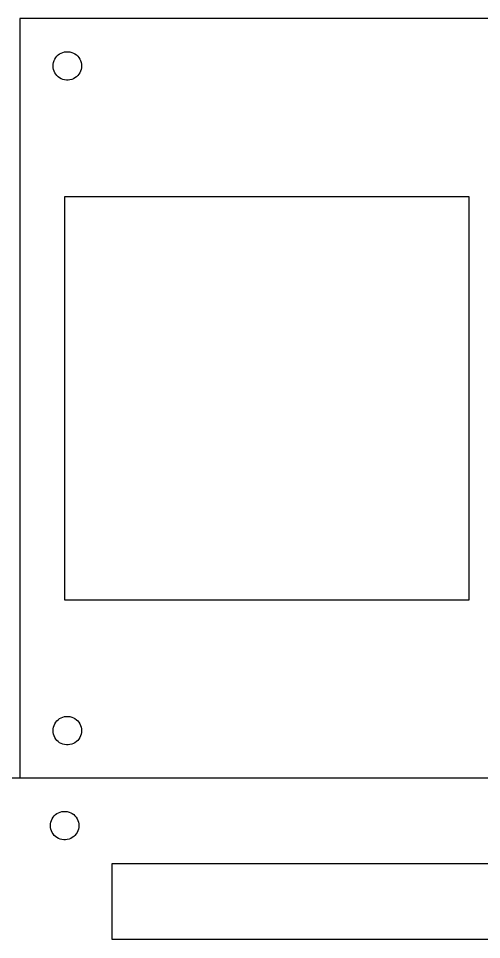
# Model space of a CAD drawing. Extents: x 0 to 490, y 0 to 241.
# Drawn here: x 268.6 to 317.3, y 144.5 to 241.5 of the extents above; entities that cross this region are included whole.
import ezdxf

# ---------------------------------------------------------------- set-up
doc = ezdxf.new("R2010")
doc.units = 0
doc.layers.add('LAYER_1', color=7, linetype='CONTINUOUS')

msp = doc.modelspace()

# ---------------------------------------------------------------- linework, layer by layer
at = {"layer": 'LAYER_1', "color": 7}
for p, q in [((388.705547, 241.478902), (268.70555, 241.478902)), ((268.70555, 241.478902), (268.70555, 161.478898)), ((272.749447, 237.634702), (272.901847, 237.745401)), ((272.901847, 237.745401), (273.066849, 237.836102)), ((273.066849, 237.836102), (273.242049, 237.905503)), ((273.242049, 237.905503), (273.42445, 237.952301)), ((273.42445, 237.952301), (273.611348, 237.975895)), ((273.611348, 237.975901), (273.799749, 237.975901)), ((273.799749, 237.975901), (273.986648, 237.952307)), ((273.986648, 237.952301), (274.169048, 237.905503)), ((274.169048, 237.905503), (274.344249, 237.836102)), ((274.344249, 237.836102), (274.50925, 237.745401)), ((274.50925, 237.745401), (274.66165, 237.634702)), ((272.217348, 236.666903), (272.252649, 236.851903)), ((272.252649, 236.851903), (272.310849, 237.031102)), ((272.310849, 237.031102), (272.391048, 237.201502)), ((272.391048, 237.201502), (272.492049, 237.360602)), ((272.492049, 237.360602), (272.612149, 237.505701)), ((272.612149, 237.505701), (272.749447, 237.634702)), ((274.66165, 237.634702), (274.79905, 237.505701)), ((274.79905, 237.505701), (274.919048, 237.360602)), ((274.919048, 237.360602), (275.020049, 237.201502)), ((275.020049, 237.201502), (275.100248, 237.031102)), ((275.100248, 237.031102), (275.158448, 236.851903)), ((275.158448, 236.851903), (275.193749, 236.666903)), ((272.205549, 236.478901), (272.217346, 236.666903)), ((272.217348, 236.290901), (272.205552, 236.478901)), ((272.252649, 236.105902), (272.217348, 236.290901)), ((272.310849, 235.926702), (272.252649, 236.105902)), ((272.391048, 235.756302), (272.310849, 235.926702)), ((272.492049, 235.597202), (272.391048, 235.756302)), ((275.020049, 235.756302), (274.919048, 235.597202)), ((275.100248, 235.926702), (275.020049, 235.756302)), ((275.158448, 236.105902), (275.100248, 235.926702)), ((275.193749, 236.290901), (275.158448, 236.105902)), ((275.193749, 236.666903), (275.205546, 236.478901)), ((275.205548, 236.478901), (275.193752, 236.290901)), ((272.612149, 235.452103), (272.492049, 235.597202)), ((272.749447, 235.323102), (272.612149, 235.452103)), ((272.901847, 235.2124), (272.749447, 235.323102)), ((273.066849, 235.121601), (272.901847, 235.2124)), ((273.242049, 235.052301), (273.066849, 235.121601)), ((273.42445, 235.0055), (273.242049, 235.052301)), ((273.611348, 234.981802), (273.42445, 235.005509)), ((273.799749, 234.981802), (273.611348, 234.981802)), ((273.986648, 235.0055), (273.799749, 234.981794)), ((274.169048, 235.052301), (273.986648, 235.0055)), ((274.344249, 235.121601), (274.169048, 235.052301)), ((274.50925, 235.2124), (274.344249, 235.121601)), ((274.66165, 235.323102), (274.50925, 235.2124)), ((274.79905, 235.452103), (274.66165, 235.323102)), ((274.919048, 235.597202), (274.79905, 235.452103)), ((273.455548, 180.228896), (273.455548, 222.728901)), ((273.455548, 222.728901), (315.955549, 222.728901)), ((315.955549, 222.728901), (315.955549, 180.228896)), ((315.955549, 180.228896), (273.455548, 180.228896)), ((272.901847, 167.745389), (273.066849, 167.836208)), ((273.066849, 167.836208), (273.242049, 167.905493)), ((273.242049, 167.905493), (273.42445, 167.952314)), ((273.42445, 167.952314), (273.611348, 167.976021)), ((273.611348, 167.975993), (273.799749, 167.975993)), ((273.799749, 167.975993), (273.986648, 167.952286)), ((273.986648, 167.952314), (274.169048, 167.905493)), ((274.169048, 167.905493), (274.344249, 167.836208)), ((274.344249, 167.836208), (274.50925, 167.745389)), ((272.217348, 166.666905), (272.252649, 166.851901)), ((272.252649, 166.851901), (272.310849, 167.031113)), ((272.310849, 167.031113), (272.391048, 167.20149)), ((272.391048, 167.20149), (272.492049, 167.360607)), ((272.492049, 167.360607), (272.612149, 167.505697)), ((272.612149, 167.505697), (272.749447, 167.634701)), ((272.749447, 167.634701), (272.901847, 167.745389)), ((274.50925, 167.745389), (274.66165, 167.634701)), ((274.66165, 167.634701), (274.79905, 167.505697)), ((274.79905, 167.505697), (274.919048, 167.360607)), ((274.919048, 167.360607), (275.020049, 167.20149)), ((275.020049, 167.20149), (275.100248, 167.031113)), ((275.100248, 167.031113), (275.158448, 166.851901)), ((275.158448, 166.851901), (275.193749, 166.666905)), ((272.205549, 166.478888), (272.217346, 166.666905)), ((272.217348, 166.2909), (272.205552, 166.478888)), ((272.252649, 166.105903), (272.217348, 166.2909)), ((272.310849, 165.926692), (272.252649, 166.105903)), ((272.391048, 165.756315), (272.310849, 165.926692)), ((275.100248, 165.926692), (275.020049, 165.756315)), ((275.158448, 166.105903), (275.100248, 165.926692)), ((275.193749, 166.2909), (275.158448, 166.105903)), ((275.193749, 166.666905), (275.205546, 166.478888)), ((275.205548, 166.478888), (275.193752, 166.2909)), ((272.492049, 165.597198), (272.391048, 165.756315)), ((272.612149, 165.452107), (272.492049, 165.597198)), ((272.749447, 165.323104), (272.612149, 165.452107)), ((272.901847, 165.212388), (272.749447, 165.323104)), ((273.066849, 165.12171), (272.901847, 165.212388)), ((273.242049, 165.052311), (273.066849, 165.12171)), ((273.42445, 165.005491), (273.242049, 165.052311)), ((273.611348, 164.981897), (273.42445, 165.005604)), ((273.799749, 164.981897), (273.611348, 164.981897)), ((273.986648, 165.005491), (273.799749, 164.981784)), ((274.169048, 165.052311), (273.986648, 165.005491)), ((274.344249, 165.12171), (274.169048, 165.052311)), ((274.50925, 165.212388), (274.344249, 165.12171)), ((274.66165, 165.323104), (274.50925, 165.212388)), ((274.79905, 165.452107), (274.66165, 165.323104)), ((274.919048, 165.597198), (274.79905, 165.452107)), ((275.020049, 165.756315), (274.919048, 165.597198)), ((388.705547, 161.478898), (148.423325, 161.478901)), ((272.028626, 157.031101), (272.108826, 157.201502)), ((272.108826, 157.201502), (272.209827, 157.360602)), ((272.209827, 157.360602), (272.329927, 157.5057)), ((272.329927, 157.5057), (272.467225, 157.634701)), ((272.467225, 157.634701), (272.619625, 157.7454)), ((272.619625, 157.7454), (272.784626, 157.836101)), ((272.784626, 157.836101), (272.959827, 157.905502)), ((272.959827, 157.905502), (273.142227, 157.9523)), ((273.142227, 157.9523), (273.329126, 157.975894)), ((273.329126, 157.9759), (273.517527, 157.9759)), ((273.517527, 157.9759), (273.704425, 157.952306)), ((273.704425, 157.9523), (273.886826, 157.905502)), ((273.886826, 157.905502), (274.062026, 157.836101)), ((274.062026, 157.836101), (274.227028, 157.7454)), ((274.227028, 157.7454), (274.379428, 157.634701)), ((274.379428, 157.634701), (274.516827, 157.5057)), ((274.516827, 157.5057), (274.636825, 157.360602)), ((274.636825, 157.360602), (274.737827, 157.201502)), ((274.737827, 157.201502), (274.818026, 157.031101)), ((271.923327, 156.4789), (271.935123, 156.666902)), ((271.935126, 156.2909), (271.923329, 156.4789)), ((271.935126, 156.666902), (271.970427, 156.851902)), ((271.970427, 156.105901), (271.935126, 156.2909)), ((271.970427, 156.851902), (272.028626, 157.031101)), ((274.818026, 157.031101), (274.876226, 156.851902)), ((274.876226, 156.851902), (274.911526, 156.666902)), ((274.911526, 156.2909), (274.876226, 156.105901)), ((274.911526, 156.666902), (274.923323, 156.4789)), ((274.923326, 156.4789), (274.911529, 156.2909)), ((272.028626, 155.926701), (271.970427, 156.105901)), ((272.108826, 155.756301), (272.028626, 155.926701)), ((272.209827, 155.597201), (272.108826, 155.756301)), ((272.329927, 155.452102), (272.209827, 155.597201)), ((272.467225, 155.323101), (272.329927, 155.452102)), ((272.619625, 155.212399), (272.467225, 155.323101)), ((272.784626, 155.1216), (272.619625, 155.212399)), ((274.227028, 155.212399), (274.062026, 155.1216)), ((274.379428, 155.323101), (274.227028, 155.212399)), ((274.516827, 155.452102), (274.379428, 155.323101)), ((274.636825, 155.597201), (274.516827, 155.452102)), ((274.737827, 155.756301), (274.636825, 155.597201)), ((274.818026, 155.926701), (274.737827, 155.756301)), ((274.876226, 156.105901), (274.818026, 155.926701)), ((272.959827, 155.0523), (272.784626, 155.1216)), ((273.142227, 155.005499), (272.959827, 155.0523)), ((273.329126, 154.981801), (273.142227, 155.005508)), ((273.517527, 154.981801), (273.329126, 154.981801)), ((273.704425, 155.005499), (273.517527, 154.981793)), ((273.886826, 155.0523), (273.704425, 155.005499)), ((274.062026, 155.1216), (273.886826, 155.0523)), ((278.423328, 144.478901), (278.423328, 152.478902)), ((278.423328, 152.478902), (388.423325, 152.478902)), ((388.423325, 144.478901), (278.423328, 144.478901))]:
    msp.add_line(p, q, dxfattribs=at)

doc.saveas('drawing.dxf')
